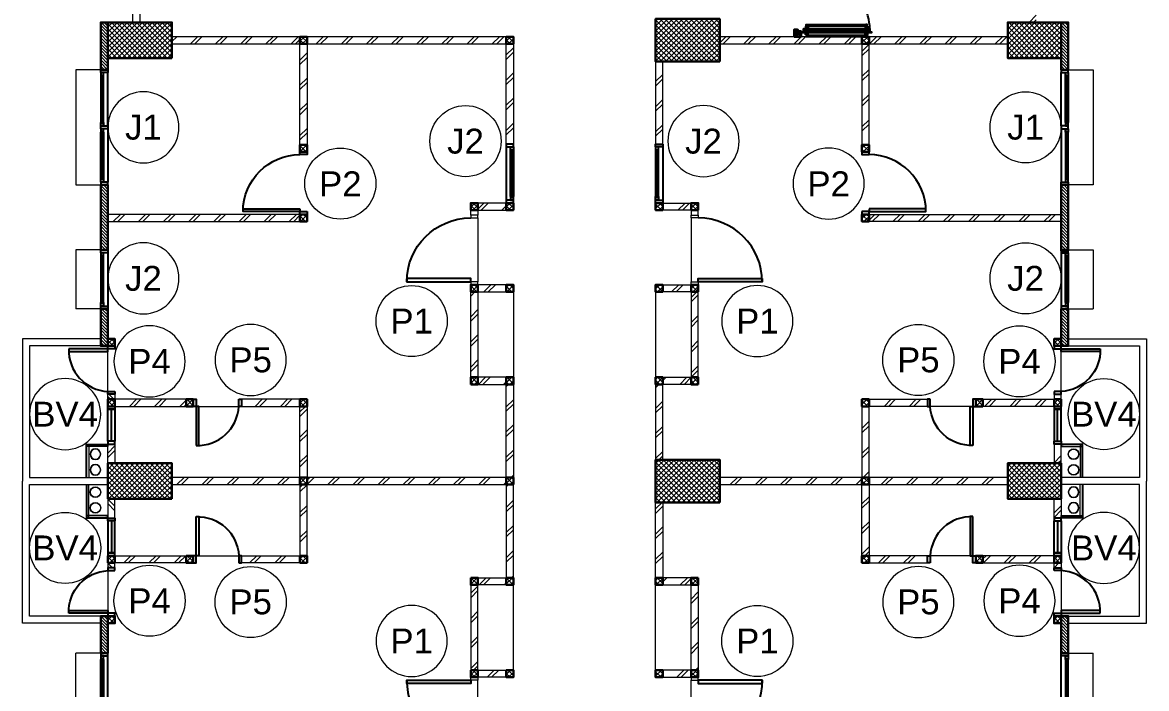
# Model space of a CAD drawing. Header units: millimetres. Extents: x -108 to 351, y -17 to 192.
# Drawn here: x 154.09 to 169.89, y 118.13 to 127.5 of the extents above; entities that cross this region are included whole.
import ezdxf
from ezdxf.enums import TextEntityAlignment as Align

# ---------------------------------------------------------------- set-up
doc = ezdxf.new("R2010")
doc.units = ezdxf.units.MM
for name, color, linetype, lineweight in [('ars', 11, 'Continuous', 0), ('ARSIR', 31, 'Continuous', 5), ('KACA', 151, 'Continuous', 5), ('KOL', 1, 'Continuous', 30), ('KOLOM', 4, 'Continuous', 9), ('lan', 7, 'Continuous', 15), ('NOT', 7, 'Continuous', 20), ('tem', 5, 'Continuous', 20)]:
    doc.layers.add(name, color=color, linetype=linetype, lineweight=lineweight)
doc.layers.add('as', color=1, linetype='Continuous', plot=False)
for name, color, linetype in [('HID', 1, 'Continuous'), ('Kusen', 30, 'Continuous'), ('STL', 6, 'Continuous')]:
    doc.layers.add(name, color=color, linetype=linetype)
doc.styles.add('S', font='simplex', dxfattribs={"width": 0.75})
doc.styles.get("Standard").update_dxf_attribs({"font": 'arial.ttf'})
pattern_1 = [(135, (413.104584, 513.678732), (-0.0220970869, -0.0220970869), [])]
pattern_2 = [(45, (39.2, 56.965), (-0.1767767, 0.1767767), []), (45, (39.2625, 56.965), (-0.1767767, 0.1767767), [])]
pattern_3 = [(135, (85.72964, 23.02327), (-0.06629126, -0.06629126), []), (135, (85.72964, 23.06746), (-0.06629126, -0.06629126), [])]
pattern_4 = [(135, (413.479584, 513.678732), (-0.0220970869, -0.0220970869), [])]
pattern_5 = [(45, (-124.79422, -169.09027), (-0.1767767, 0.1767767), []), (45, (-124.73172, -169.09027), (-0.1767767, 0.1767767), [])]
pattern_6 = [(225, (1.1, 1e-06), (-0.014142, 0.014142), []), (135, (1.1, 1e-06), (0.014142, 0.014142), [])]
pattern_7 = [(315, (-2e-13, 1e-06), (0.014142, 0.014142), []), (45, (-2e-13, 1e-06), (-0.014142, 0.014142), [])]

# ---------------------------------------------------------------- blocks, each defined once
blk = doc.blocks.new("k3'")
at = {"layer": 'ars'}
h = blk.add_hatch(dxfattribs=at)
h.set_pattern_fill('_USER', color=256, scale=0.05, angle=45, double=1, pattern_type=0)
h.set_pattern_definition([(45, (0, -4.975), (-0.03535534, 0.03535534), []), (135, (0, -4.975), (-0.03535534, -0.03535534), [])])
h.paths.add_polyline_path([(-0.25, -0.375), (0.25, -0.375), (0.25, 0.375), (-0.25, 0.375)])
at = {"layer": 'KOL'}
blk.add_lwpolyline([(-0.25, -0.375), (0.25, -0.375), (0.25, 0.375), (-0.25, 0.375)], close=True, dxfattribs=at)
blk = doc.blocks.new("k2'")
at = {"layer": 'ars'}
h = blk.add_hatch(dxfattribs=at)
h.set_pattern_fill('_USER', color=256, scale=0.05, angle=45, double=1, pattern_type=0)
h.set_pattern_definition([(45, (0, -4.95), (-0.03535534, 0.03535534), []), (135, (0, -4.95), (-0.03535534, -0.03535534), [])])
h.paths.add_polyline_path([(-0.25, -0.45), (0.25, -0.45), (0.25, 0.45), (-0.25, 0.45)])
at = {"layer": 'KOL'}
blk.add_lwpolyline([(-0.25, -0.45), (0.25, -0.45), (0.25, 0.45), (-0.25, 0.45)], close=True, dxfattribs=at)
blk = doc.blocks.new("k1'")
at = {"layer": 'ars'}
h = blk.add_hatch(dxfattribs=at)
h.set_pattern_fill('_USER', color=256, scale=0.05, angle=45, double=1, pattern_type=0)
h.set_pattern_definition([(45, (0, -5), (-0.03535534, 0.03535534), []), (135, (0, -5), (-0.03535534, -0.03535534), [])])
h.paths.add_polyline_path([(-0.3, -0.45), (0.3, -0.45), (0.3, 0.45), (-0.3, 0.45)])
at = {"layer": 'KOL'}
blk.add_lwpolyline([(-0.3, -0.45), (0.3, -0.45), (0.3, 0.45), (-0.3, 0.45)], close=True, dxfattribs=at)
blk = doc.blocks.new('D-P90')
at = {"layer": 'ars'}
h = blk.add_hatch(dxfattribs=at)
h.set_pattern_fill('ANSI37', color=256, scale=0.005, angle=-90, style=0)
h.set_pattern_definition([(45, (-1350.94906, -1248.591899), (0.01122532015, -0.01122532015), []), (315, (-1350.94906, -1248.591899), (-0.01122532015, -0.01122532015), [])])
h.paths.add_polyline_path([(0.009, -0.183, -0.414214), (0.01, -0.184), (0.01, -1.116, -0.414214), (0.009, -1.117), (-0.034, -1.117, 0.414214), (-0.037, -1.12), (-0.037, -1.142, -1), (-0.038, -1.142), (-0.038, -0.158, -1), (-0.037, -0.158), (-0.037, -0.181, 0.414214), (-0.034, -0.183)])
at = {"layer": 'as'}
for p, q in [((-0.04, -0.158), (-0.046, -0.158)), ((-0.042, -0.161), (-0.042, -0.155))]:
    blk.add_line(p, q, dxfattribs=at)
at = {"layer": 'HID'}
for p, q in [((-0.044, -0.125), (-0.092, -0.077)), ((-0.042, -0.123), (-0.091, -0.075)), ((-0.066, -0.147), (-0.023, -0.104)), ((-0.063, -0.147), (-0.023, -0.107)), ((0.966, -0.147), (0.923, -0.104)), ((0.963, -0.147), (0.923, -0.107)), ((0.942, -0.123), (0.991, -0.075)), ((0.944, -0.125), (0.992, -0.077))]:
    blk.add_line(p, q, dxfattribs=at)
for points in [[(-0.044, -0.125), (-0.044, -0.125), (-0.042, -0.123), (-0.042, -0.123)], [(0.944, -0.125), (0.944, -0.125), (0.942, -0.123), (0.942, -0.123)]]:
    blk.add_lwpolyline(points, dxfattribs=at)
at = {"layer": 'KOL'}
blk.add_line((0.97, -0.13), (0.97, -0.15), dxfattribs=at)
at = {"layer": 'Kusen'}
for p, q in [((-0.042, -0.155), (-0.038, -0.156)), ((-0.042, -0.157), (-0.038, -0.158))]:
    blk.add_line(p, q, dxfattribs=at)
at = {"layer": 'Kusen', "ltscale": 2}
for p, q in [((-0.099, -0.221), (-0.099, -1.06)), ((-0.079, -0.241), (-0.079, -1.06)), ((-0.074, -0.211), (-0.04, -0.211)), ((-0.074, -0.221), (-0.074, -0.211)), ((-0.074, -0.251), (-0.074, -0.241)), ((-0.074, -0.251), (-0.04, -0.251)), ((-0.061, -0.251), (-0.061, -0.211)), ((-0.04, -0.251), (-0.04, -0.211)), ((0.046, -0.211), (0.012, -0.211)), ((0.012, -0.251), (0.012, -0.211)), ((0.046, -0.251), (0.012, -0.251)), ((0.033, -0.251), (0.033, -0.211)), ((0.046, -0.221), (0.046, -0.211)), ((0.046, -0.251), (0.046, -0.241)), ((0.053, -0.241), (0.053, -1.06)), ((0.073, -0.221), (0.073, -1.06)), ((-0.074, -1.05), (-0.04, -1.05)), ((-0.074, -1.05), (-0.074, -1.06)), ((-0.074, -1.08), (-0.074, -1.09)), ((-0.074, -1.09), (-0.04, -1.09)), ((-0.061, -1.05), (-0.061, -1.09)), ((-0.04, -1.05), (-0.04, -1.09)), ((0.046, -1.05), (0.012, -1.05)), ((0.012, -1.05), (0.012, -1.09)), ((0.046, -1.09), (0.012, -1.09)), ((0.033, -1.05), (0.033, -1.09)), ((0.046, -1.05), (0.046, -1.06)), ((0.046, -1.08), (0.046, -1.09))]:
    blk.add_line(p, q, dxfattribs=at)
for points in [[(-0.099, -0.241), (-0.061, -0.241), (-0.061, -0.221), (-0.099, -0.221), (-0.099, -0.241)], [(0.073, -0.241), (0.033, -0.241), (0.033, -0.221), (0.073, -0.221), (0.073, -0.241)], [(-0.101, -1.06), (-0.061, -1.06), (-0.061, -1.08), (-0.101, -1.08), (-0.101, -1.06)], [(0.073, -1.06), (0.033, -1.06), (0.033, -1.08), (0.073, -1.08), (0.073, -1.06)]]:
    blk.add_lwpolyline(points, dxfattribs=at)
at = {"layer": 'Kusen'}
blk.add_circle((-0.042, -0.158), 0.001, dxfattribs=at)
for radius, start, end in [(0.0025, 75.7804, 11.3851), (0.961, 270, 0.4597)]:
    blk.add_arc((-0.042, -0.158), radius, start, end, dxfattribs=at)
at = {"layer": 'STL'}
for p, q in [((-0.038, -0.158), (-0.038, -1.142)), ((-0.037, -0.181), (-0.037, -0.158)), ((-0.034, -0.183), (0.009, -0.183)), ((0.01, -0.184), (0.01, -1.116)), ((-0.037, -1.12), (-0.037, -1.142)), ((-0.034, -1.117), (0.009, -1.117))]:
    blk.add_line(p, q, dxfattribs=at)
for points in [[(0, -0.1), (0, -0.103), (-0.019, -0.103, 0.414214), (-0.02, -0.105), (-0.02, -0.148, -0.414214), (-0.022, -0.15), (-0.068, -0.15, -0.414214), (-0.07, -0.148), (-0.07, -0.13), (-0.067, -0.13), (-0.067, -0.146, 0.414214), (-0.065, -0.147), (-0.024, -0.147, 0.414214), (-0.023, -0.146), (-0.023, -0.102, -0.414214), (-0.021, -0.1)], [(0.9, -0.1), (0.9, -0.103), (0.919, -0.103, -0.414214), (0.92, -0.105), (0.92, -0.148, 0.414214), (0.922, -0.15), (0.968, -0.15, 0.414214), (0.97, -0.148), (0.97, -0.13), (0.967, -0.13), (0.967, -0.146, -0.414214), (0.966, -0.147), (0.925, -0.147, -0.414214), (0.923, -0.146), (0.923, -0.102, 0.414214), (0.921, -0.1)]]:
    blk.add_lwpolyline(points, format="xyb", close=True, dxfattribs=at)
blk.add_lwpolyline([(0.009, -0.182), (-0.034, -0.182, -0.414214), (-0.035, -0.181), (-0.035, -0.158, 1), (-0.04, -0.158), (-0.04, -1.142, 1), (-0.035, -1.142), (-0.035, -1.12, -0.414214), (-0.034, -1.119), (0.009, -1.119, 0.414214), (0.012, -1.116), (0.012, -0.184)], format="xyb", dxfattribs=at)
for centre, radius, start, end in [((-0.038, -0.158), 0.00075, 0, 180), ((-0.034, -0.181), 0.0025, 180, 270), ((0.009, -0.184), 0.0025, 360, 90), ((0.009, -0.184), 0.001, 360, 90), ((-0.038, -1.142), 0.00075, 180, 0), ((-0.034, -1.12), 0.0025, 90, 180), ((0.009, -1.116), 0.001, 270, 0)]:
    blk.add_arc(centre, radius, start, end, dxfattribs=at)
blk = doc.blocks.new('PINTU DARURAT')
at = {"layer": 'ARSIR'}
h = blk.add_hatch(dxfattribs=at)
h.set_pattern_fill('_USER', color=256, scale=0.02, angle=315, style=0, double=1, pattern_type=0)
h.set_pattern_definition(pattern_7)
edge = h.paths.add_edge_path()
edge.add_line((0, 0), (0.1, 0))
edge.add_line((0.1, 0), (0.1, 0.05))
edge.add_line((0.1, 0.05), (0.077, 0.05))
edge.add_line((0.077, 0.05), (0.077, 0.096))
edge.add_arc((0.076, 0.096), 0.0015, 360, 450)
edge.add_line((0.075, 0.097), (0.035, 0.097))
edge.add_arc((0.035, 0.096), 0.0015, 90, 180)
edge.add_line((0.033, 0.096), (0.033, 0.08))
edge.add_line((0.033, 0.08), (0.03, 0.08))
edge.add_line((0.03, 0.08), (0.03, 0.1))
edge.add_line((0.03, 0.1), (0, 0.1))
edge.add_line((0, 0.1), (0, 0))
h = blk.add_hatch(dxfattribs=at)
h.set_pattern_fill('_USER', color=256, scale=0.02, angle=315, style=0, double=1, pattern_type=0)
h.set_pattern_definition(pattern_7)
edge = h.paths.add_edge_path()
edge.add_line((0, 0), (0.1, 0))
edge.add_line((0.1, 0), (0.1, 0.05))
edge.add_line((0.1, 0.05), (0.077, 0.05))
edge.add_line((0.077, 0.05), (0.077, 0.096))
edge.add_arc((0.076, 0.096), 0.0015, 360, 450)
edge.add_line((0.075, 0.097), (0.035, 0.097))
edge.add_arc((0.035, 0.096), 0.0015, 90, 180)
edge.add_line((0.033, 0.096), (0.033, 0.08))
edge.add_line((0.033, 0.08), (0.03, 0.08))
edge.add_line((0.03, 0.08), (0.03, 0.1))
edge.add_line((0.03, 0.1), (0, 0.1))
edge.add_line((0, 0.1), (0, 0))
h = blk.add_hatch(dxfattribs=at)
h.set_pattern_fill('_USER', color=256, scale=0.02, angle=315, style=0, double=1, pattern_type=0)
h.set_pattern_definition(pattern_6)
edge = h.paths.add_edge_path()
edge.add_line((1.1, 0), (1, 0))
edge.add_line((1, 0), (1, 0.05))
edge.add_line((1, 0.05), (1.023, 0.05))
edge.add_line((1.023, 0.05), (1.023, 0.096))
edge.add_arc((1.024, 0.096), 0.0015, -630, -540, ccw=False)
edge.add_line((1.024, 0.097), (1.065, 0.097))
edge.add_arc((1.065, 0.096), 0.0015, -360, -270, ccw=False)
edge.add_line((1.067, 0.096), (1.067, 0.08))
edge.add_line((1.067, 0.08), (1.07, 0.08))
edge.add_line((1.07, 0.08), (1.07, 0.1))
edge.add_line((1.07, 0.1), (1.1, 0.1))
edge.add_line((1.1, 0.1), (1.1, 0))
h = blk.add_hatch(dxfattribs=at)
h.set_pattern_fill('_USER', color=256, scale=0.02, angle=315, style=0, double=1, pattern_type=0)
h.set_pattern_definition(pattern_6)
edge = h.paths.add_edge_path()
edge.add_line((1.1, 0), (1, 0))
edge.add_line((1, 0), (1, 0.05))
edge.add_line((1, 0.05), (1.023, 0.05))
edge.add_line((1.023, 0.05), (1.023, 0.096))
edge.add_arc((1.024, 0.096), 0.0015, -630, -540, ccw=False)
edge.add_line((1.024, 0.097), (1.065, 0.097))
edge.add_arc((1.065, 0.096), 0.0015, -360, -270, ccw=False)
edge.add_line((1.067, 0.096), (1.067, 0.08))
edge.add_line((1.067, 0.08), (1.07, 0.08))
edge.add_line((1.07, 0.08), (1.07, 0.1))
edge.add_line((1.07, 0.1), (1.1, 0.1))
edge.add_line((1.1, 0.1), (1.1, 0))
at = {"layer": 'KOL'}
blk.add_line((1.1, 0.1), (1.1, 0), dxfattribs=at)
blk.add_line((1.1, 0.1), (1.1, 0), dxfattribs=at)
blk.add_line((1.1, 0.1), (1.1, 0), dxfattribs=at)
blk.add_line((1.1, 0.1), (1.1, 0), dxfattribs=at)
for points in [[(0, 0), (0.1, 0), (0.1, 0.05), (0.077, 0.05), (0.077, 0.096, 0.414214), (0.075, 0.097), (0.035, 0.097, 0.414214), (0.033, 0.096), (0.033, 0.08), (0.03, 0.08), (0.03, 0.1), (0, 0.1)], [(0, 0), (0.1, 0), (0.1, 0.05), (0.077, 0.05), (0.077, 0.096, 0.414214), (0.075, 0.097), (0.035, 0.097, 0.414214), (0.033, 0.096), (0.033, 0.08), (0.03, 0.08), (0.03, 0.1), (0, 0.1)], [(1.1, 0), (1, 0), (1, 0.05), (1.023, 0.05), (1.023, 0.096, -0.414214), (1.024, 0.097), (1.065, 0.097, -0.414214), (1.067, 0.096), (1.067, 0.08), (1.07, 0.08), (1.07, 0.1), (1.1, 0.1)], [(1.1, 0), (1, 0), (1, 0.05), (1.023, 0.05), (1.023, 0.096, -0.414214), (1.024, 0.097), (1.065, 0.097, -0.414214), (1.067, 0.096), (1.067, 0.08), (1.07, 0.08), (1.07, 0.1), (1.1, 0.1)]]:
    blk.add_lwpolyline(points, format="xyb", close=True, dxfattribs=at)
at = {"layer": 'Kusen', "xscale": -1, "rotation": 180}
blk.add_blockref('D-P90', (0.1, -0.05), dxfattribs=at)
blk = doc.blocks.new('T. J1')
at = {"layer": 'Kusen'}
for p, q in [((-0.019, 0), (-0.769, 0)), ((-0.719, 0.1), (-0.069, 0.1)), ((-0.069, 0.06), (-0.719, 0.06)), ((0.021, 0), (0.771, 0)), ((0.721, 0.1), (0.071, 0.1)), ((0.071, 0.06), (0.721, 0.06))]:
    blk.add_line(p, q, dxfattribs=at)
for points in [[(-0.809, 0), (-0.769, 0), (-0.769, 0.1), (-0.809, 0.1)], [(-0.019, 0), (0.021, 0), (0.021, 0.1), (-0.019, 0.1)], [(0.811, 0), (0.771, 0), (0.771, 0.1), (0.811, 0.1)]]:
    blk.add_lwpolyline(points, close=True, dxfattribs=at)
for points in [[(-0.719, 0.077), (-0.719, 0.06), (-0.769, 0.06), (-0.769, 0.1), (-0.719, 0.1), (-0.719, 0.082), (-0.729, 0.082), (-0.729, 0.077), (-0.719, 0.077)], [(-0.069, 0.077), (-0.069, 0.06), (-0.019, 0.06), (-0.019, 0.1), (-0.069, 0.1), (-0.069, 0.082), (-0.059, 0.082), (-0.059, 0.077), (-0.069, 0.077)], [(0.071, 0.077), (0.071, 0.06), (0.021, 0.06), (0.021, 0.1), (0.071, 0.1), (0.071, 0.082), (0.061, 0.082), (0.061, 0.077), (0.071, 0.077)], [(0.721, 0.077), (0.721, 0.06), (0.771, 0.06), (0.771, 0.1), (0.721, 0.1), (0.721, 0.082), (0.731, 0.082), (0.731, 0.077), (0.721, 0.077)]]:
    blk.add_lwpolyline(points, dxfattribs=at)
at = {"layer": 'Kusen', "color": 141}
for points in [[(-0.729, 0.077), (-0.059, 0.077), (-0.059, 0.082), (-0.729, 0.082)], [(0.731, 0.077), (0.061, 0.077), (0.061, 0.082), (0.731, 0.082)]]:
    blk.add_lwpolyline(points, close=True, dxfattribs=at)
blk = doc.blocks.new('T. J2')
at = {"layer": 'KACA', "color": 141}
blk.add_lwpolyline([(-0.379, 0.077), (0.291, 0.077), (0.291, 0.082), (-0.379, 0.082)], close=True, dxfattribs=at)
at = {"layer": 'Kusen'}
for p, q in [((-0.419, 0), (0.331, 0)), ((-0.369, 0.1), (0.281, 0.1)), ((0.281, 0.06), (-0.369, 0.06))]:
    blk.add_line(p, q, dxfattribs=at)
for points in [[(-0.459, 0), (-0.419, 0), (-0.419, 0.1), (-0.459, 0.1)], [(0.331, 0), (0.371, 0), (0.371, 0.1), (0.331, 0.1)]]:
    blk.add_lwpolyline(points, close=True, dxfattribs=at)
for points in [[(-0.369, 0.077), (-0.369, 0.06), (-0.419, 0.06), (-0.419, 0.1), (-0.369, 0.1), (-0.369, 0.082), (-0.379, 0.082), (-0.379, 0.077), (-0.369, 0.077)], [(0.281, 0.077), (0.281, 0.06), (0.331, 0.06), (0.331, 0.1), (0.281, 0.1), (0.281, 0.082), (0.291, 0.082), (0.291, 0.077), (0.281, 0.077)]]:
    blk.add_lwpolyline(points, dxfattribs=at)
blk = doc.blocks.new('P.80')
at = {"layer": 'Kusen'}
for points in [[(-69.809, -74.837), (-69.769, -74.837), (-69.769, -74.037), (-69.809, -74.037)], [(-70.609, -74.937), (-70.569, -74.937), (-70.569, -74.837), (-70.609, -74.837)], [(-69.769, -74.937), (-69.729, -74.937), (-69.729, -74.837), (-69.769, -74.837)]]:
    blk.add_lwpolyline(points, close=True, dxfattribs=at)
blk.add_arc((-69.769, -74.837), 0.8, 90, 180, dxfattribs=at)
blk = doc.blocks.new('K 10.10')
at = {"layer": 'ars'}
h = blk.add_hatch(dxfattribs=at)
h.set_pattern_fill('_USER', color=256, scale=0.05, angle=45, double=1, pattern_type=0)
h.set_pattern_definition([(45, (0, 0), (-0.035355339, 0.035355339), []), (135, (0, 0), (-0.035355339, -0.035355339), [])])
h.paths.add_polyline_path([(1560.538, 1380.407), (1560.638, 1380.407), (1560.638, 1380.507), (1560.538, 1380.507)])
at = {"layer": 'KOL'}
blk.add_lwpolyline([(1560.538, 1380.407), (1560.638, 1380.407), (1560.638, 1380.507), (1560.538, 1380.507)], close=True, dxfattribs=at)
blk = doc.blocks.new('P-90')
at = {"layer": 'Kusen'}
blk.add_lwpolyline([(374.691, -21.598), (374.741, -21.598), (374.741, -22.498), (374.691, -22.498)], close=True, dxfattribs=at)
at = {"layer": 'Kusen', "lineweight": 9}
for points in [[(373.801, -22.498), (373.841, -22.498), (373.841, -22.598), (373.801, -22.598)], [(374.741, -22.498), (374.781, -22.498), (374.781, -22.598), (374.741, -22.598)]]:
    blk.add_lwpolyline(points, close=True, dxfattribs=at)
at = {"layer": 'Kusen'}
blk.add_arc((374.741, -22.498), 0.9, 90, 180, dxfattribs=at)
blk = doc.blocks.new('P.60')
at = {"layer": 'Kusen'}
for points in [[(1472.835, 997.535), (1472.875, 997.535), (1472.875, 997.435), (1472.835, 997.435)], [(1473.475, 997.535), (1473.515, 997.535), (1473.515, 997.435), (1473.475, 997.435)], [(1472.875, 996.885), (1472.915, 996.885), (1472.915, 997.435), (1472.875, 997.435)]]:
    blk.add_lwpolyline(points, close=True, dxfattribs=at)
blk.add_arc((1472.895, 997.466), 0.581, 268.0266, 356.9943, dxfattribs=at)
blk = doc.blocks.new('BV')
at = {"layer": 'Kusen'}
for points in [[(-0.225, 0.1), (-0.265, 0.1), (-0.265, 0), (-0.225, 0)], [(-0.225, 0.1), (-0.265, 0.1), (-0.265, 0), (-0.225, 0)], [(0.225, 0.1), (-0.225, 0.1), (-0.225, 0), (0.225, 0)], [(0.225, 0.1), (0.265, 0.1), (0.265, 0), (0.225, 0)]]:
    blk.add_lwpolyline(points, close=True, dxfattribs=at)
at = {"layer": 'Kusen', "color": 141}
blk.add_lwpolyline([(0.225, 0.05), (-0.225, 0.05)], dxfattribs=at)
blk = doc.blocks.new('3-typikal-1')
at = {"layer": 'ars'}
for points in [[(0.05, -0.455), (0.52, -0.455), (0.52, -0.15)], [(0.05, -0.445), (0.51, -0.445), (0.51, -0.15)], [(0.485, -0.15), (0.51, -0.15), (0.51, -0.179), (0.508, -0.179), (0.508, -0.152), (0.485, -0.152), (0.485, -0.15)], [(0.485, -0.152), (0.485, -0.443)], [(0.51, -0.419), (0.05, -0.419)], [(0.485, -0.445), (0.51, -0.445), (0.51, -0.419), (0.508, -0.419), (0.508, -0.443), (0.485, -0.443), (0.485, -0.445)]]:
    blk.add_lwpolyline(points, dxfattribs=at)
for centre, radius in [((0.157, -0.325), 0.075), ((0.157, -0.325), 0.071), ((0.377, -0.325), 0.075), ((0.377, -0.325), 0.071)]:
    blk.add_circle(centre, radius, dxfattribs=at)
at = {"layer": 'KOL'}
for points in [[(2.42, -0.15), (1.9, -0.15), (1.9, -0.25), (2.42, -0.25)], [(4.165, -0.15), (3.25, -0.15), (3.25, -0.25), (4.165, -0.25)]]:
    blk.add_lwpolyline(points, close=True, dxfattribs=at)
at = {"layer": 'lan'}
for p, q in [((2.656, 5.55), (1.456, 5.55)), ((3.7, 5.05), (2.8, 5.05)), ((1.05, 1.13), (1.05, 1.69)), ((0.05, -1.25), (0.05, -0.15)), ((1.26, -0.15), (1.82, -0.15)), ((1.9, -0.25), (1.9, -1.25)), ((2, -0.25), (2, -1.35)), ((1.9, -1.25), (0.05, -1.25)), ((2, -1.35), (0, -1.35))]:
    blk.add_line(p, q, dxfattribs=at)
at = {"layer": 'tem'}
for points in [[(1.36, 5.55), (0.3, 5.55), (0.3, 5.45), (1.36, 5.45)], [(5.9, 5.55), (4.74, 5.55), (4.74, 5.45), (5.9, 5.45)], [(1.46, 5.45), (1.46, 5.05), (1.36, 5.05), (1.36, 5.45)], [(2.76, 5.45), (2.76, 5.05), (2.66, 5.05), (2.66, 5.45)], [(3.91, 5.45), (3.91, 5.05), (3.81, 5.05), (3.81, 5.45)], [(2.66, 5.05), (1.46, 5.05), (1.46, 4.95), (2.66, 4.95)], [(3.81, 5.05), (3.74, 5.05), (3.74, 4.95), (3.81, 4.95)], [(1.05, 2.65), (0.05, 2.65), (0.05, 2.55), (1.05, 2.55)], [(1.15, 2.55), (1.15, 1.73), (1.05, 1.73), (1.05, 2.55)], [(6.15, 2.65), (4.731, 2.65), (4.731, 2.55), (6.15, 2.55)], [(1.15, 0.95), (1.15, -0.05), (1.05, -0.05), (1.05, 0.95)], [(0.52, -0.05), (0.25, -0.05), (0.25, -0.15), (0.52, -0.15)], [(1.22, -0.05), (1.15, -0.05), (1.15, -0.15), (1.22, -0.15)]]:
    blk.add_lwpolyline(points, close=True, dxfattribs=at)
at = {"layer": 'tem', "ltscale": 2}
blk.add_lwpolyline([(3.651, 2.55), (3.751, 2.55), (3.751, -0.15), (3.651, -0.15)], close=True, dxfattribs=at)
at = {"rotation": 180}
blk.add_blockref('BV', (0.785, -0.05), dxfattribs=at)
at = {"layer": 'KOLOM', "extrusion": (0, 0, -1), "xscale": -1, "zscale": -1}
for p in [(1559.178, -1374.957), (1557.878, -1374.957), (1556.728, -1374.957), (1559.178, -1375.456), (1557.878, -1375.456), (1556.728, -1375.456), (1559.488, -1377.857), (1556.887, -1377.857), (1555.907, -1377.857), (1559.488, -1379.457), (1559.488, -1380.557), (1558.638, -1380.557)]:
    blk.add_blockref('K 10.10', p, dxfattribs=at)
at = {"layer": 'Kusen', "xscale": -1}
for name, p in [('T. J2', (4.281, 5.45)), ('P.60', (1474.735, -997.585))]:
    blk.add_blockref(name, p, dxfattribs=at)
at = {"layer": 'Kusen', "rotation": 180}
for name, p in [('P-90', (377.541, -17.547)), ('P.80', (-65.978, -72.287)), ('T. J2', (2.791, -0.15)), ('T. J1', (4.976, -0.15))]:
    blk.add_blockref(name, p, dxfattribs=at)
at = {"layer": 'Kusen', "xscale": -1, "rotation": 270}
blk.add_blockref('P.60', (-996.385, -1471.785), dxfattribs=at)
blk = doc.blocks.new('1-typikal-1a')
at = {"layer": 'ars'}
for points in [[(6.15, 0.455), (5.68, 0.455), (5.68, 0.15)], [(6.15, 0.445), (5.69, 0.445), (5.69, 0.15)], [(5.715, 0.445), (5.69, 0.445), (5.69, 0.419), (5.692, 0.419), (5.692, 0.443), (5.715, 0.443), (5.715, 0.445)], [(5.69, 0.419), (6.15, 0.419)], [(5.715, 0.152), (5.715, 0.443)], [(5.715, 0.15), (5.69, 0.15), (5.69, 0.179), (5.692, 0.179), (5.692, 0.152), (5.715, 0.152), (5.715, 0.15)]]:
    blk.add_lwpolyline(points, dxfattribs=at)
for centre, radius in [((5.823, 0.325), 0.075), ((5.823, 0.325), 0.071), ((6.043, 0.325), 0.075), ((6.043, 0.325), 0.071)]:
    blk.add_circle(centre, radius, dxfattribs=at)
at = {"layer": 'KOL'}
for points in [[(2.035, 0.15), (2.95, 0.15), (2.95, 0.25), (2.035, 0.25)], [(3.78, 0.15), (4.3, 0.15), (4.3, 0.25), (3.78, 0.25)]]:
    blk.add_lwpolyline(points, close=True, dxfattribs=at)
at = {"layer": 'lan'}
for p, q in [((4.2, 0.25), (4.2, 1.35)), ((4.2, 1.35), (6.2, 1.35)), ((4.3, 0.25), (4.3, 1.25)), ((4.3, 1.25), (6.15, 1.25)), ((6.15, 1.25), (6.15, 0.15)), ((4.94, 0.15), (4.38, 0.15)), ((5.15, -1.13), (5.15, -1.69)), ((2.5, -5.05), (3.4, -5.05)), ((3.544, -5.55), (4.744, -5.55))]:
    blk.add_line(p, q, dxfattribs=at)
at = {"layer": 'tem', "ltscale": 2}
blk.add_lwpolyline([(2.549, -2.55), (2.449, -2.55), (2.449, 0.15), (2.549, 0.15)], close=True, dxfattribs=at)
at = {"layer": 'tem'}
for points in [[(4.98, 0.05), (5.05, 0.05), (5.05, 0.15), (4.98, 0.15)], [(5.05, -0.95), (5.05, 0.05), (5.15, 0.05), (5.15, -0.95)], [(5.68, 0.05), (5.95, 0.05), (5.95, 0.15), (5.68, 0.15)], [(5.05, -2.55), (5.05, -1.73), (5.15, -1.73), (5.15, -2.55)], [(0.05, -2.65), (1.469, -2.65), (1.469, -2.55), (0.05, -2.55)], [(5.15, -2.65), (6.15, -2.65), (6.15, -2.55), (5.15, -2.55)], [(2.29, -5.45), (2.29, -5.05), (2.39, -5.05), (2.39, -5.45)], [(2.39, -5.05), (2.46, -5.05), (2.46, -4.95), (2.39, -4.95)], [(3.44, -5.45), (3.44, -5.05), (3.54, -5.05), (3.54, -5.45)], [(3.54, -5.05), (4.74, -5.05), (4.74, -4.95), (3.54, -4.95)], [(4.74, -5.45), (4.74, -5.05), (4.84, -5.05), (4.84, -5.45)], [(0.05, -5.55), (1.46, -5.55), (1.46, -5.45), (0.05, -5.45)], [(4.84, -5.55), (6.15, -5.55), (6.15, -5.45), (4.84, -5.45)]]:
    blk.add_lwpolyline(points, close=True, dxfattribs=at)
blk.add_blockref('BV', (5.415, 0.05))
at = {"layer": 'KOLOM', "extrusion": (0, 0, -1), "xscale": -1, "zscale": -1, "rotation": 180}
for p in [(-1564.838, 1380.557), (-1565.688, 1380.557), (-1565.688, 1379.457), (-1562.107, 1377.857), (-1563.087, 1377.857), (-1565.688, 1377.857), (-1562.928, 1375.456), (-1564.078, 1375.456), (-1565.378, 1375.456), (-1562.928, 1374.957), (-1564.078, 1374.957), (-1565.378, 1374.957)]:
    blk.add_blockref('K 10.10', p, dxfattribs=at)
at = {"layer": 'Kusen', "xscale": -1}
for name, p, rotation in [('P.60', (-1468.535, 997.585), 180), ('P.60', (1002.585, 1471.785), 90), ('T. J2', (1.919, -5.45), 180)]:
    blk.add_blockref(name, p, dxfattribs=dict(at, rotation=rotation))
at = {"layer": 'Kusen'}
for name, p in [('T. J1', (1.224, 0.15)), ('T. J2', (3.409, 0.15)), ('P.80', (72.178, 72.287)), ('P-90', (-371.341, 17.547))]:
    blk.add_blockref(name, p, dxfattribs=at)
blk = doc.blocks.new('3-typikal-1a')
at = {"layer": 'lan'}
blk.add_blockref('1-typikal-1a', (0, 0), dxfattribs=at)
blk = doc.blocks.new('LANTAI 3-15')
at = {"layer": 'ars'}
h = blk.add_hatch(dxfattribs=at)
h.set_pattern_fill('TEMBOK', color=256, scale=0.25)
h.set_pattern_definition([(45, (36.19984, -35.305), (-0.1767767, 0.1767767), []), (45, (36.26234, -35.305), (-0.1767767, 0.1767767), [])])
h.paths.add_polyline_path([(43.45, 42.75), (43.55, 42.75), (43.55, 40.65), (43.45, 40.65)])
h = blk.add_hatch(dxfattribs=at)
h.set_pattern_fill('ANSI31', color=256, scale=0.25, angle=90, style=0)
h.set_pattern_definition(pattern_1)
h.paths.add_polyline_path([(30.5, 40.65), (30.5, 39.985), (30.4, 39.985), (30.4, 40.65)])
h = blk.add_hatch(dxfattribs=at)
h.set_pattern_fill('ANSI31', color=256, scale=0.25, angle=90, style=0)
h.set_pattern_definition(pattern_4)
h.paths.add_polyline_path([(43.9, 40.65), (43.9, 39.985), (44, 39.985), (44, 40.65)])
h = blk.add_hatch(dxfattribs=at)
h.set_pattern_fill('TEMBOK', color=256, scale=0.25)
h.set_pattern_definition(pattern_2)
h.paths.add_polyline_path([(31.4, 40.35), (31.4, 40.45), (33.2, 40.45), (33.2, 40.35)])
h = blk.add_hatch(dxfattribs=at)
h.set_pattern_fill('TEMBOK', color=256, scale=0.25)
h.set_pattern_definition(pattern_2)
h.paths.add_polyline_path([(36.1, 40.35), (36.1, 40.45), (33.3, 40.45), (33.3, 40.35)])
h = blk.add_hatch(dxfattribs=at)
h.set_pattern_fill('TEMBOK', color=256, scale=0.25)
h.set_pattern_definition(pattern_2)
h.paths.add_polyline_path([(39.1, 40.35), (39.1, 40.45), (41.1, 40.45), (41.1, 40.35)])
h = blk.add_hatch(dxfattribs=at)
h.set_pattern_fill('TEMBOK', color=256, scale=0.25)
h.set_pattern_definition(pattern_2)
h.paths.add_polyline_path([(43.15, 40.35), (43.15, 40.45), (41.2, 40.45), (41.2, 40.35)])
h = blk.add_hatch(dxfattribs=at)
h.set_pattern_fill('TEMBOK', color=256, scale=0.25)
h.set_pattern_definition(pattern_2)
h.paths.add_polyline_path([(33.3, 40.35), (33.3, 38.931), (33.2, 38.931), (33.2, 40.35)])
h = blk.add_hatch(dxfattribs=at)
h.set_pattern_fill('TEMBOK', color=256, scale=0.25)
h.set_pattern_definition(pattern_2)
h.paths.add_polyline_path([(36.2, 40.35), (36.2, 38.94), (36.1, 38.94), (36.1, 40.35)])
h = blk.add_hatch(dxfattribs=at)
h.set_pattern_fill('TEMBOK', color=256, scale=0.25)
h.set_pattern_definition(pattern_2)
h.paths.add_polyline_path([(41.1, 40.35), (41.1, 38.931), (41.2, 38.931), (41.2, 40.35)])
h = blk.add_hatch(dxfattribs=at)
h.set_pattern_fill('TEMBOK', color=256, scale=0.25)
h.set_pattern_definition(pattern_2)
h.paths.add_polyline_path([(38.2, 40.15), (38.2, 38.94), (38.3, 38.94), (38.3, 40.15)])
h = blk.add_hatch(dxfattribs=at)
h.set_pattern_fill('ANSI31', color=256, scale=0.25, angle=90, style=0)
h.set_pattern_definition(pattern_1)
h.paths.add_polyline_path([(30.5, 38.365), (30.5, 37.45), (30.4, 37.45), (30.4, 38.365)])
h = blk.add_hatch(dxfattribs=at)
h.set_pattern_fill('ANSI31', color=256, scale=0.25, angle=90, style=0)
h.set_pattern_definition(pattern_4)
h.paths.add_polyline_path([(43.9, 38.365), (43.9, 37.44), (44, 37.44), (44, 38.365)])
h = blk.add_hatch(dxfattribs=at)
h.set_pattern_fill('TEMBOK', color=256, scale=0.25)
h.set_pattern_definition(pattern_2)
h.paths.add_polyline_path([(36.1, 38.11), (35.7, 38.11), (35.7, 38.01), (36.1, 38.01)])
h = blk.add_hatch(dxfattribs=at)
h.set_pattern_fill('TEMBOK', color=256, scale=0.25)
h.set_pattern_definition(pattern_2)
h.paths.add_polyline_path([(38.3, 38.11), (38.7, 38.11), (38.7, 38.01), (38.3, 38.01)])
h = blk.add_hatch(dxfattribs=at)
h.set_pattern_fill('TEMBOK', color=256, scale=0.25)
h.set_pattern_definition(pattern_2)
h.paths.add_polyline_path([(33.2, 37.851), (33.2, 37.951), (30.5, 37.951), (30.5, 37.851)])
h = blk.add_hatch(dxfattribs=at)
h.set_pattern_fill('TEMBOK', color=256, scale=0.25)
h.set_pattern_definition(pattern_2)
h.paths.add_polyline_path([(41.2, 37.851), (41.2, 37.951), (43.9, 37.951), (43.9, 37.851)])
h = blk.add_hatch(dxfattribs=at)
h.set_pattern_fill('TEMBOK', color=256, scale=0.25)
h.set_pattern_definition(pattern_2)
h.paths.add_polyline_path([(35.7, 36.86), (35.7, 35.66), (35.6, 35.66), (35.6, 36.86)])
h = blk.add_hatch(dxfattribs=at)
h.set_pattern_fill('TEMBOK', color=256, scale=0.25)
h.set_pattern_definition(pattern_5)
h.paths.add_polyline_path([(36.1, 36.96), (35.7, 36.96), (35.7, 36.86), (36.1, 36.86)])
h = blk.add_hatch(dxfattribs=at)
h.set_pattern_fill('TEMBOK', color=256, scale=0.25)
h.set_pattern_definition(pattern_2)
h.paths.add_polyline_path([(38.3, 36.96), (38.7, 36.96), (38.7, 36.86), (38.3, 36.86)])
h = blk.add_hatch(dxfattribs=at)
h.set_pattern_fill('TEMBOK', color=256, scale=0.25)
h.set_pattern_definition(pattern_2)
h.paths.add_polyline_path([(38.7, 36.86), (38.7, 35.66), (38.8, 35.66), (38.8, 36.86)])
h = blk.add_hatch(dxfattribs=at)
h.set_pattern_fill('ANSI31', color=256, scale=0.25, angle=90, style=0)
h.set_pattern_definition(pattern_1)
h.paths.add_polyline_path([(30.5, 36.61), (30.5, 36.1), (30.4, 36.1), (30.4, 36.61)])
h = blk.add_hatch(dxfattribs=at)
h.set_pattern_fill('ANSI31', color=256, scale=0.25, angle=90, style=0)
h.set_pattern_definition(pattern_4)
h.paths.add_polyline_path([(43.9, 36.61), (43.9, 36.1), (44, 36.1), (44, 36.61)])
h = blk.add_hatch(dxfattribs=at)
h.set_pattern_fill('TEMBOK', color=256, scale=0.25)
h.set_pattern_definition(pattern_2)
h.paths.add_polyline_path([(36.1, 35.66), (35.7, 35.66), (35.7, 35.56), (36.1, 35.56)])
h = blk.add_hatch(dxfattribs=at)
h.set_pattern_fill('TEMBOK', color=256, scale=0.25)
h.set_pattern_definition(pattern_2)
h.paths.add_polyline_path([(36.2, 35.56), (36.2, 34.25), (36.1, 34.25), (36.1, 35.56)])
h = blk.add_hatch(dxfattribs=at)
h.set_pattern_fill('TEMBOK', color=256, scale=0.25)
h.set_pattern_definition(pattern_2)
h.paths.add_polyline_path([(38.2, 35.56), (38.2, 34.45), (38.3, 34.45), (38.3, 35.56)])
h = blk.add_hatch(dxfattribs=at)
h.set_pattern_fill('TEMBOK', color=256, scale=0.25)
h.set_pattern_definition(pattern_2)
h.paths.add_polyline_path([(38.3, 35.66), (38.7, 35.66), (38.7, 35.56), (38.3, 35.56)])
h = blk.add_hatch(dxfattribs=at)
h.set_pattern_fill('ANSI32', color=256, scale=0.25, angle=90, style=0, double=1)
h.set_pattern_definition(pattern_3)
h.paths.add_polyline_path([(30.6, 35.42), (30.6, 35.35), (30.5, 35.35), (30.5, 35.42)])
h = blk.add_hatch(dxfattribs=at)
h.set_pattern_fill('TEMBOK', color=256, scale=0.25)
h.set_pattern_definition(pattern_2)
h.paths.add_polyline_path([(43.8, 35.42), (43.8, 35.35), (43.9, 35.35), (43.9, 35.42)])
h = blk.add_hatch(dxfattribs=at)
h.set_pattern_fill('TEMBOK', color=256, scale=0.25)
h.set_pattern_definition(pattern_2)
h.paths.add_polyline_path([(31.6, 35.35), (30.6, 35.35), (30.6, 35.25), (31.6, 35.25)])
h = blk.add_hatch(dxfattribs=at)
h.set_pattern_fill('TEMBOK', color=256, scale=0.25)
h.set_pattern_definition(pattern_2)
h.paths.add_polyline_path([(33.2, 35.35), (32.38, 35.35), (32.38, 35.25), (33.2, 35.25)])
h = blk.add_hatch(dxfattribs=at)
h.set_pattern_fill('TEMBOK', color=256, scale=0.25)
h.set_pattern_definition(pattern_2)
h.paths.add_polyline_path([(33.3, 35.25), (33.3, 34.25), (33.2, 34.25), (33.2, 35.25)])
h = blk.add_hatch(dxfattribs=at)
h.set_pattern_fill('TEMBOK', color=256, scale=0.25)
h.set_pattern_definition(pattern_2)
h.paths.add_polyline_path([(41.1, 35.25), (41.1, 34.25), (41.2, 34.25), (41.2, 35.25)])
h = blk.add_hatch(dxfattribs=at)
h.set_pattern_fill('TEMBOK', color=256, scale=0.25)
h.set_pattern_definition(pattern_2)
h.paths.add_polyline_path([(41.2, 35.35), (42.02, 35.35), (42.02, 35.25), (41.2, 35.25)])
h = blk.add_hatch(dxfattribs=at)
h.set_pattern_fill('TEMBOK', color=256, scale=0.25)
h.set_pattern_definition(pattern_2)
h.paths.add_polyline_path([(42.8, 35.35), (43.8, 35.35), (43.8, 35.25), (42.8, 35.25)])
h = blk.add_hatch(dxfattribs=at)
h.set_pattern_fill('TEMBOK', color=256, scale=0.25)
h.set_pattern_definition(pattern_2)
h.paths.add_polyline_path([(30.6, 34.72), (30.6, 34.45), (30.5, 34.45), (30.5, 34.72)])
h = blk.add_hatch(dxfattribs=at)
h.set_pattern_fill('TEMBOK', color=256, scale=0.25)
h.set_pattern_definition(pattern_2)
h.paths.add_polyline_path([(43.8, 34.72), (43.8, 34.45), (43.9, 34.45), (43.9, 34.72)])
h = blk.add_hatch(dxfattribs=at)
h.set_pattern_fill('TEMBOK', color=256, scale=0.25)
h.set_pattern_definition(pattern_2)
h.paths.add_polyline_path([(33.2, 34.25), (33.2, 34.15), (31.4, 34.15), (31.4, 34.25)])
h = blk.add_hatch(dxfattribs=at)
h.set_pattern_fill('TEMBOK', color=256, scale=0.25)
h.set_pattern_definition(pattern_2)
h.paths.add_polyline_path([(33.3, 33.15), (33.3, 34.15), (33.2, 34.15), (33.2, 33.15)])
h = blk.add_hatch(dxfattribs=at)
h.set_pattern_fill('TEMBOK', color=256, scale=0.25)
h.set_pattern_definition(pattern_2)
h.paths.add_polyline_path([(36.1, 34.25), (36.1, 34.15), (33.3, 34.15), (33.3, 34.25)])
h = blk.add_hatch(dxfattribs=at)
h.set_pattern_fill('TEMBOK', color=256, scale=0.25)
h.set_pattern_definition(pattern_2)
h.paths.add_polyline_path([(36.2, 32.84), (36.2, 34.15), (36.1, 34.15), (36.1, 32.84)])
h = blk.add_hatch(dxfattribs=at)
h.set_pattern_fill('TEMBOK', color=256, scale=0.25)
h.set_pattern_definition(pattern_2)
h.paths.add_polyline_path([(39.1, 34.25), (39.1, 34.15), (41.1, 34.15), (41.1, 34.25)])
h = blk.add_hatch(dxfattribs=at)
h.set_pattern_fill('TEMBOK', color=256, scale=0.25)
h.set_pattern_definition(pattern_2)
h.paths.add_polyline_path([(41.1, 33.15), (41.1, 34.15), (41.2, 34.15), (41.2, 33.15)])
h = blk.add_hatch(dxfattribs=at)
h.set_pattern_fill('TEMBOK', color=256, scale=0.25)
h.set_pattern_definition(pattern_2)
h.paths.add_polyline_path([(41.2, 34.25), (41.2, 34.15), (43.15, 34.15), (43.15, 34.25)])
h = blk.add_hatch(dxfattribs=at)
h.set_pattern_fill('TEMBOK', color=256, scale=0.25, angle=-90)
h.set_pattern_definition([(315, (30.65, 28), (0.176777, 0.176777), []), (315, (30.65, 27.9375), (0.176777, 0.176777), [])])
h.paths.add_polyline_path([(30.6, 33.68), (30.6, 33.95), (30.5, 33.95), (30.5, 33.68)])
h = blk.add_hatch(dxfattribs=at)
h.set_pattern_fill('TEMBOK', color=256, scale=0.25)
h.set_pattern_definition(pattern_2)
h.paths.add_polyline_path([(38.2, 32.84), (38.2, 33.95), (38.3, 33.95), (38.3, 32.84)])
h = blk.add_hatch(dxfattribs=at)
h.set_pattern_fill('TEMBOK', color=256, scale=0.25)
h.set_pattern_definition(pattern_2)
h.paths.add_polyline_path([(43.8, 33.68), (43.8, 33.95), (43.9, 33.95), (43.9, 33.68)])
h = blk.add_hatch(dxfattribs=at)
h.set_pattern_fill('ANSI32', color=256, scale=0.25, angle=90, style=0, double=1)
h.set_pattern_definition(pattern_3)
h.paths.add_polyline_path([(30.6, 32.98), (30.6, 33.05), (30.5, 33.05), (30.5, 32.98)])
h = blk.add_hatch(dxfattribs=at)
h.set_pattern_fill('TEMBOK', color=256, scale=0.25)
h.set_pattern_definition(pattern_2)
h.paths.add_polyline_path([(31.6, 33.05), (30.6, 33.05), (30.6, 33.15), (31.6, 33.15)])
h = blk.add_hatch(dxfattribs=at)
h.set_pattern_fill('TEMBOK', color=256, scale=0.25)
h.set_pattern_definition(pattern_2)
h.paths.add_polyline_path([(33.2, 33.05), (32.38, 33.05), (32.38, 33.15), (33.2, 33.15)])
h = blk.add_hatch(dxfattribs=at)
h.set_pattern_fill('TEMBOK', color=256, scale=0.25)
h.set_pattern_definition(pattern_2)
h.paths.add_polyline_path([(41.2, 33.05), (42.02, 33.05), (42.02, 33.15), (41.2, 33.15)])
h = blk.add_hatch(dxfattribs=at)
h.set_pattern_fill('TEMBOK', color=256, scale=0.25)
h.set_pattern_definition(pattern_2)
h.paths.add_polyline_path([(42.8, 33.05), (43.8, 33.05), (43.8, 33.15), (42.8, 33.15)])
h = blk.add_hatch(dxfattribs=at)
h.set_pattern_fill('TEMBOK', color=256, scale=0.25)
h.set_pattern_definition(pattern_2)
h.paths.add_polyline_path([(43.8, 32.98), (43.8, 33.05), (43.9, 33.05), (43.9, 32.98)])
h = blk.add_hatch(dxfattribs=at)
h.set_pattern_fill('TEMBOK', color=256, scale=0.25)
h.set_pattern_definition(pattern_2)
h.paths.add_polyline_path([(35.7, 31.54), (35.7, 32.74), (35.6, 32.74), (35.6, 31.54)])
h = blk.add_hatch(dxfattribs=at)
h.set_pattern_fill('TEMBOK', color=256, scale=0.25)
h.set_pattern_definition(pattern_2)
h.paths.add_polyline_path([(36.1, 32.74), (35.7, 32.74), (35.7, 32.84), (36.1, 32.84)])
h = blk.add_hatch(dxfattribs=at)
h.set_pattern_fill('TEMBOK', color=256, scale=0.25)
h.set_pattern_definition(pattern_2)
h.paths.add_polyline_path([(38.3, 32.74), (38.7, 32.74), (38.7, 32.84), (38.3, 32.84)])
h = blk.add_hatch(dxfattribs=at)
h.set_pattern_fill('TEMBOK', color=256, scale=0.25)
h.set_pattern_definition(pattern_2)
h.paths.add_polyline_path([(38.7, 31.54), (38.7, 32.74), (38.8, 32.74), (38.8, 31.54)])
h = blk.add_hatch(dxfattribs=at)
h.set_pattern_fill('ANSI31', color=256, scale=0.25, angle=90, style=0)
h.set_pattern_definition(pattern_1)
h.paths.add_polyline_path([(30.5, 31.79), (30.5, 32.3), (30.4, 32.3), (30.4, 31.79)])
h = blk.add_hatch(dxfattribs=at)
h.set_pattern_fill('ANSI31', color=256, scale=0.25, angle=90, style=0)
h.set_pattern_definition(pattern_4)
h.paths.add_polyline_path([(43.9, 31.79), (43.9, 32.3), (44, 32.3), (44, 31.79)])
h = blk.add_hatch(dxfattribs=at)
h.set_pattern_fill('TEMBOK', color=256, scale=0.25)
h.set_pattern_definition(pattern_2)
h.paths.add_polyline_path([(36.1, 31.44), (35.7, 31.44), (35.7, 31.54), (36.1, 31.54)])
h = blk.add_hatch(dxfattribs=at)
h.set_pattern_fill('TEMBOK', color=256, scale=0.25)
h.set_pattern_definition(pattern_5)
h.paths.add_polyline_path([(38.3, 31.44), (38.7, 31.44), (38.7, 31.54), (38.3, 31.54)])
at = {"layer": 'KOL'}
for points in [[(30.5, 39.985), (30.5, 40.65), (30.4, 40.65), (30.4, 39.985)], [(43.9, 39.985), (43.9, 40.65), (44, 40.65), (44, 39.985)], [(43.9, 37.44), (43.9, 38.365), (44, 38.365), (44, 37.44)]]:
    blk.add_lwpolyline(points, close=True, dxfattribs=at)
at = {"layer": 'lan'}
for p, q in [((30.4, 39.985), (30.05, 39.985)), ((30.05, 39.985), (30.05, 38.365)), ((44, 39.985), (44.35, 39.985)), ((44.35, 39.985), (44.35, 38.365)), ((30.05, 38.365), (30.4, 38.365)), ((44.35, 38.365), (44, 38.365)), ((30.4, 37.45), (30.05, 37.45)), ((30.05, 37.45), (30.05, 36.62)), ((44, 37.45), (44.35, 37.45)), ((44.35, 37.45), (44.35, 36.62)), ((30.4, 36.62), (30.05, 36.62)), ((44, 36.62), (44.35, 36.62)), ((30.05, 30.95), (30.05, 31.78)), ((30.4, 31.78), (30.05, 31.78)), ((44, 31.78), (44.35, 31.78)), ((44.35, 30.95), (44.35, 31.78))]:
    blk.add_line(p, q, dxfattribs=at)
blk.add_lwpolyline([(30.95, 42.75), (30.95, 40.65), (30.85, 40.65), (30.85, 42.75)], close=True, dxfattribs=at)
at = {"layer": 'tem', "ltscale": 2}
for points in [[(31.4, 40.35), (33.2, 40.35), (33.2, 40.45), (31.4, 40.45)], [(33.3, 40.35), (36.1, 40.35), (36.1, 40.45), (33.3, 40.45)], [(39.1, 40.35), (41.1, 40.35), (41.1, 40.45), (39.1, 40.45)], [(41.2, 40.35), (43.15, 40.35), (43.15, 40.45), (41.2, 40.45)], [(31.4, 34.15), (33.2, 34.15), (33.2, 34.25), (31.4, 34.25)], [(33.3, 34.15), (36.1, 34.15), (36.1, 34.25), (33.3, 34.25)], [(39.1, 34.15), (41.1, 34.15), (41.1, 34.25), (39.1, 34.25)], [(41.2, 34.15), (43.15, 34.15), (43.15, 34.25), (41.2, 34.25)]]:
    blk.add_lwpolyline(points, close=True, dxfattribs=at)
at = {"color": 2, "xscale": -1, "rotation": 270}
blk.add_blockref('PINTU DARURAT', (40.145, 40.45), dxfattribs=at)
at = {"layer": 'KOL', "rotation": 90}
for name, p in [("k2'", (30.95, 40.4)), ("k1'", (38.65, 40.4)), ("k3'", (43.525, 40.4)), ("k2'", (30.95, 34.2)), ("k1'", (38.65, 34.2)), ("k3'", (43.525, 34.2))]:
    blk.add_blockref(name, p, dxfattribs=at)
at = {"layer": 'KOLOM', "extrusion": (0, 0, -1), "zscale": -1}
for p in [(-1593.838, -1340.057), (-1596.738, -1340.057), (-1601.738, -1340.057), (-1593.838, -1346.257), (-1596.738, -1346.257), (-1601.738, -1346.257)]:
    blk.add_blockref('K 10.10', p, dxfattribs=at)
at = {"layer": 'lan', "xscale": -1, "rotation": 90}
for name, p in [('3-typikal-1a', (30.65, 40.4)), ('3-typikal-1', (43.75, 34.2))]:
    blk.add_blockref(name, p, dxfattribs=at)
at = {"layer": 'lan', "rotation": 89.99999999999999}
for name, p in [('3-typikal-1', (43.75, 34.2)), ('3-typikal-1a', (30.65, 28))]:
    blk.add_blockref(name, p, dxfattribs=at)
blk = doc.blocks.new('NAV')
blk.add_circle((0, -0.4), 0.4)
at = {"style": 'S', "width": 0.75, "flags": 4}
blk.add_attdef('AV', text='', height=0.3, dxfattribs=at).set_placement((0, -0.4), align=Align.MIDDLE)

msp = doc.modelspace()

# ---------------------------------------------------------------- block references
at = {"layer": 'lan'}
msp.add_blockref('LANTAI 3-15', (124.79422, 86.84737), dxfattribs=at)
at = {"layer": 'NOT'}
ref = msp.add_blockref('NAV', (155.79422, 125.52237), dxfattribs=dict(at, xscale=-1.25, yscale=1.25, zscale=1.25, rotation=180))
ref.add_attrib('AV', 'J1', dxfattribs={"layer": '0', "height": 0.35, "flags": 4}).set_placement((155.79422, 126.02237), align=Align.MIDDLE)
ref = msp.add_blockref('NAV', (168.19422, 125.52237), dxfattribs=dict(at, xscale=1.25, yscale=1.25, zscale=1.25, rotation=180))
ref.add_attrib('AV', 'J1', dxfattribs={"layer": '0', "height": 0.35, "flags": 4}).set_placement((168.19422, 126.02237), align=Align.MIDDLE)
ref = msp.add_blockref('NAV', (160.3216, 126.3281), dxfattribs=dict(at, xscale=1.25, yscale=1.25, zscale=1.25))
ref.add_attrib('AV', 'J2', dxfattribs={"layer": '0', "height": 0.35, "flags": 4}).set_placement((160.3216, 125.8281), align=Align.MIDDLE)
ref = msp.add_blockref('NAV', (163.66684, 126.3281), dxfattribs=dict(at, xscale=-1.25, yscale=1.25, zscale=1.25))
ref.add_attrib('AV', 'J2', dxfattribs={"layer": '0', "height": 0.35, "flags": 4}).set_placement((163.66684, 125.8281), align=Align.MIDDLE)
ref = msp.add_blockref('NAV', (158.56211, 124.73105), dxfattribs=dict(at, xscale=1.25, yscale=1.25, zscale=1.25, rotation=180))
ref.add_attrib('AV', 'P2', dxfattribs={"layer": '0', "height": 0.35, "flags": 4}).set_placement((158.56211, 125.23105), align=Align.MIDDLE)
ref = msp.add_blockref('NAV', (165.42633, 124.73105), dxfattribs=dict(at, xscale=-1.25, yscale=1.25, zscale=1.25, rotation=180))
ref.add_attrib('AV', 'P2', dxfattribs={"layer": '0', "height": 0.35, "flags": 4}).set_placement((165.42633, 125.23105), align=Align.MIDDLE)
ref = msp.add_blockref('NAV', (155.79422, 123.39846), dxfattribs=dict(at, xscale=-1.25, yscale=1.25, zscale=1.25, rotation=180))
ref.add_attrib('AV', 'J2', dxfattribs={"layer": '0', "height": 0.35, "flags": 4}).set_placement((155.79422, 123.89846), align=Align.MIDDLE)
ref = msp.add_blockref('NAV', (168.19422, 123.39846), dxfattribs=dict(at, xscale=1.25, yscale=1.25, zscale=1.25, rotation=180))
ref.add_attrib('AV', 'J2', dxfattribs={"layer": '0', "height": 0.35, "flags": 4}).set_placement((168.19422, 123.89846), align=Align.MIDDLE)
ref = msp.add_blockref('NAV', (159.56442, 122.79729), dxfattribs=dict(at, xscale=1.25, yscale=1.25, zscale=1.25, rotation=180))
ref.add_attrib('AV', 'P1', dxfattribs={"layer": '0', "height": 0.35, "flags": 4}).set_placement((159.56442, 123.29729), align=Align.MIDDLE)
ref = msp.add_blockref('NAV', (164.42402, 122.79729), dxfattribs=dict(at, xscale=-1.25, yscale=1.25, zscale=1.25, rotation=180))
ref.add_attrib('AV', 'P1', dxfattribs={"layer": '0', "height": 0.35, "flags": 4}).set_placement((164.42402, 123.29729), align=Align.MIDDLE)
ref = msp.add_blockref('NAV', (157.30139, 122.24948), dxfattribs=dict(at, xscale=-1.25, yscale=1.25, zscale=1.25, rotation=180))
ref.add_attrib('AV', 'P5', dxfattribs={"layer": '0', "height": 0.35, "flags": 4}).set_placement((157.30139, 122.74948), align=Align.MIDDLE)
ref = msp.add_blockref('NAV', (166.68705, 122.24948), dxfattribs=dict(at, xscale=1.25, yscale=1.25, zscale=1.25, rotation=180))
ref.add_attrib('AV', 'P5', dxfattribs={"layer": '0', "height": 0.35, "flags": 4}).set_placement((166.68705, 122.74948), align=Align.MIDDLE)
ref = msp.add_blockref('NAV', (155.87996, 122.23104), dxfattribs=dict(at, xscale=-1.25, yscale=1.25, zscale=1.25, rotation=180))
ref.add_attrib('AV', 'P4', dxfattribs={"layer": '0', "height": 0.35, "flags": 4}).set_placement((155.87996, 122.73104), align=Align.MIDDLE)
ref = msp.add_blockref('NAV', (168.10848, 122.23104), dxfattribs=dict(at, xscale=1.25, yscale=1.25, zscale=1.25, rotation=180))
ref.add_attrib('AV', 'P4', dxfattribs={"layer": '0', "height": 0.35, "flags": 4}).set_placement((168.10848, 122.73104), align=Align.MIDDLE)
ref = msp.add_blockref('NAV', (154.69379, 121.48836), dxfattribs=dict(at, xscale=-1.25, yscale=1.25, zscale=1.25, rotation=180))
ref.add_attrib('AV', 'BV4', dxfattribs={"layer": '0', "height": 0.35, "flags": 4}).set_placement((154.69379, 121.98836), align=Align.MIDDLE)
ref = msp.add_blockref('NAV', (169.29464, 121.48836), dxfattribs=dict(at, xscale=1.25, yscale=1.25, zscale=1.25, rotation=180))
ref.add_attrib('AV', 'BV4', dxfattribs={"layer": '0', "height": 0.35, "flags": 4}).set_placement((169.29464, 121.98836), align=Align.MIDDLE)
ref = msp.add_blockref('NAV', (154.69379, 120.60639), dxfattribs=dict(at, xscale=1.25, yscale=1.25, zscale=1.25))
ref.add_attrib('AV', 'BV4', dxfattribs={"layer": '0', "height": 0.35, "flags": 4}).set_placement((154.69379, 120.10639), align=Align.MIDDLE)
ref = msp.add_blockref('NAV', (169.29464, 120.60639), dxfattribs=dict(at, xscale=-1.25, yscale=1.25, zscale=1.25))
ref.add_attrib('AV', 'BV4', dxfattribs={"layer": '0', "height": 0.35, "flags": 4}).set_placement((169.29464, 120.10639), align=Align.MIDDLE)
ref = msp.add_blockref('NAV', (155.87996, 119.86371), dxfattribs=dict(at, xscale=1.25, yscale=1.25, zscale=1.25))
ref.add_attrib('AV', 'P4', dxfattribs={"layer": '0', "height": 0.35, "flags": 4}).set_placement((155.87996, 119.36371), align=Align.MIDDLE)
ref = msp.add_blockref('NAV', (157.30139, 119.84527), dxfattribs=dict(at, xscale=1.25, yscale=1.25, zscale=1.25))
ref.add_attrib('AV', 'P5', dxfattribs={"layer": '0', "height": 0.35, "flags": 4}).set_placement((157.30139, 119.34527), align=Align.MIDDLE)
ref = msp.add_blockref('NAV', (166.68705, 119.84527), dxfattribs=dict(at, xscale=-1.25, yscale=1.25, zscale=1.25))
ref.add_attrib('AV', 'P5', dxfattribs={"layer": '0', "height": 0.35, "flags": 4}).set_placement((166.68705, 119.34527), align=Align.MIDDLE)
ref = msp.add_blockref('NAV', (168.10848, 119.86371), dxfattribs=dict(at, xscale=-1.25, yscale=1.25, zscale=1.25))
ref.add_attrib('AV', 'P4', dxfattribs={"layer": '0', "height": 0.35, "flags": 4}).set_placement((168.10848, 119.36371), align=Align.MIDDLE)
ref = msp.add_blockref('NAV', (159.56442, 119.29746), dxfattribs=dict(at, xscale=-1.25, yscale=1.25, zscale=1.25))
ref.add_attrib('AV', 'P1', dxfattribs={"layer": '0', "height": 0.35, "flags": 4}).set_placement((159.56442, 118.79746), align=Align.MIDDLE)
ref = msp.add_blockref('NAV', (164.42402, 119.29746), dxfattribs=dict(at, xscale=1.25, yscale=1.25, zscale=1.25))
ref.add_attrib('AV', 'P1', dxfattribs={"layer": '0', "height": 0.35, "flags": 4}).set_placement((164.42402, 118.79746), align=Align.MIDDLE)

doc.saveas('drawing.dxf')
